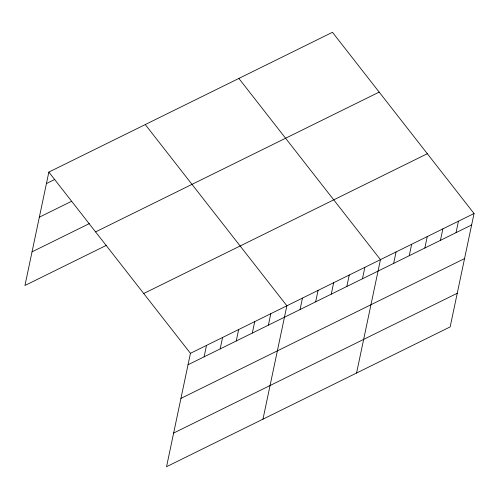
<?xml version="1.0" encoding="UTF-8"?>
<svg xmlns="http://www.w3.org/2000/svg" width="499" height="499" viewBox="0 0 499 499"><rect width="100%" height="100%" fill="white"/><g stroke="black" fill="none" stroke-linecap="round" stroke-linejoin="round"><path stroke-width="0.75" d="M48.846 172.093L190.443 353.311L166.547 466.696L450.154 326.907L474.05 213.516L332.453 32.304L48.846 172.093L24.95 285.484L106.705 245.184M204.103 356.829L206.511 345.389M220.171 348.907L222.585 337.467M236.245 340.985L238.653 329.546M252.313 333.064L254.727 321.624M268.387 325.142L270.795 313.703M262.973 419.166L286.869 305.781L145.271 124.563M300.055 309.53L302.469 298.096M315.655 301.845L318.063 290.406M331.255 294.154L333.663 282.715M346.849 286.463L349.263 275.03M362.449 278.779L364.863 267.339M356.567 373.034L380.456 259.648L238.865 78.437M393.649 263.397L396.056 251.964M409.249 255.713L411.656 244.273M424.842 248.022L427.256 236.582M440.442 240.337L442.85 228.898M456.042 232.646L458.45 221.207M46.432 183.532L54.821 179.403M39.346 217.177L71.488 201.334M32.042 251.839L89.34 223.596M95.571 231.898L379.178 92.103M143.712 293.512L427.325 153.717M190.443 353.311L474.05 213.516M188.029 364.75L471.642 224.955M180.944 398.395L464.55 258.601M173.64 433.057L457.246 293.262"/></g></svg>
